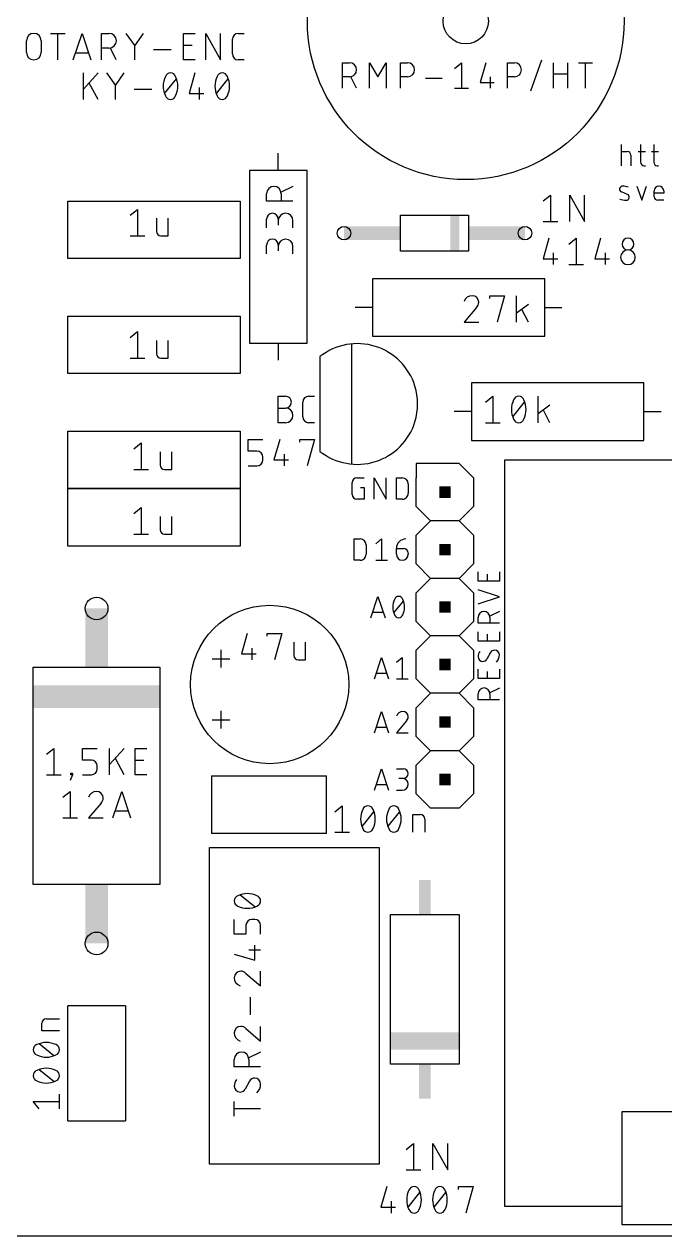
# Model space of a CAD drawing. Extents: x -7 to 99, y 0 to 88.
# Drawn here: x 28.5 to 56.9, y 0 to 53.5 of the extents above; entities that cross this region are included whole.
import ezdxf

# ---------------------------------------------------------------- set-up
doc = ezdxf.new("R2010")
doc.units = 0
for name, color, linetype in [('20', 30, 'CONTINUOUS'), ('21', 253, 'CONTINUOUS'), ('51', 253, 'CONTINUOUS')]:
    doc.layers.add(name, color=color, linetype=linetype)

# ---------------------------------------------------------------- blocks, each defined once
blk = doc.blocks.new('RECT')
blk.add_solid([(-0.5, -0.5), (0.5, -0.5), (-0.5, 0.5), (0.5, 0.5)])

msp = doc.modelspace()

# ---------------------------------------------------------------- linework, layer by layer
at = {"layer": '20'}
msp.add_line((0, 0), (99, 0), dxfattribs=at)
at = {"layer": '21'}
for p, q in [((29.717, 53.1305), (30.3661, 53.1305)), ((30.0415, 51.9621), (30.0415, 53.1305)), ((30.7189, 51.9621), (31.1083, 53.1305)), ((31.1083, 53.1305), (31.4978, 51.9621)), ((31.9722, 51.9621), (31.9722, 53.1305)), ((31.9722, 53.1305), (32.2968, 53.1305)), ((33.043, 53.1305), (33.4324, 52.5787)), ((33.4324, 52.5787), (33.8219, 53.1305)), ((35.5866, 51.9621), (35.5866, 53.1305)), ((35.5866, 53.1305), (36.1059, 53.1305)), ((36.575, 51.9621), (36.575, 53.1305)), ((36.575, 53.1305), (37.2241, 51.9621)), ((37.2241, 51.9621), (37.2241, 53.1305)), ((38.0124, 53.1305), (38.272, 53.1305)), ((28.6502, 52.2866), (28.6502, 52.8059)), ((29.2993, 52.8059), (29.2993, 52.2866)), ((32.2968, 52.4813), (31.9722, 52.4813)), ((32.6213, 51.9621), (32.3617, 52.4813)), ((33.4324, 51.9621), (33.4324, 52.5787)), ((35.5866, 52.6112), (35.9761, 52.6112)), ((37.7528, 52.2217), (37.7528, 52.8708)), ((31.4004, 52.2542), (30.8162, 52.2542)), ((34.2622, 52.4164), (35.0411, 52.4164)), ((36.1059, 51.9621), (35.5866, 51.9621)), ((38.272, 51.9621), (38.0124, 51.9621)), ((50.9418, 50.5933), (51.4385, 51.9592)), ((42.6212, 50.7174), (42.6212, 51.8351)), ((42.6212, 51.8351), (42.9316, 51.8351)), ((43.8072, 50.7174), (43.8072, 51.8351)), ((43.8072, 51.8351), (44.1797, 51.2142)), ((44.1797, 51.2142), (44.5523, 51.8351)), ((44.5523, 51.8351), (44.5523, 50.7174)), ((45.1859, 50.7174), (45.1859, 51.8351)), ((45.1859, 51.8351), (45.4963, 51.8351)), ((47.565, 51.5867), (47.8754, 51.8351)), ((47.8754, 51.8351), (47.8754, 50.7174)), ((48.9563, 51.8351), (48.708, 50.9658)), ((49.9103, 50.7174), (49.9103, 51.8351)), ((49.9103, 51.8351), (50.2207, 51.8351)), ((51.9465, 50.7174), (51.9465, 51.8351)), ((52.5674, 51.8351), (52.5674, 50.7174)), ((53.0514, 51.8351), (53.6723, 51.8351)), ((53.3618, 50.7174), (53.3618, 51.8351)), ((31.1658, 50.2158), (31.1658, 51.3842)), ((31.8149, 51.3842), (31.1658, 50.6702)), ((31.8149, 50.2158), (31.4254, 50.9298)), ((32.1889, 51.3842), (32.5783, 50.8325)), ((32.5783, 50.8325), (32.9678, 51.3842)), ((34.7571, 50.4754), (35.2764, 51.1246)), ((36.0948, 51.3842), (35.8352, 50.4754)), ((37.0431, 50.4754), (37.5624, 51.1246)), ((42.9316, 51.2142), (42.6212, 51.2142)), ((43.2421, 50.7174), (42.9937, 51.2142)), ((45.4963, 51.2142), (45.1859, 51.2142)), ((46.2837, 51.1521), (47.0288, 51.1521)), ((48.708, 50.9658), (49.3289, 50.9658)), ((49.1426, 51.2142), (49.1426, 50.7174)), ((50.2207, 51.2142), (49.9103, 51.2142)), ((51.9465, 51.3383), (52.5674, 51.3383)), ((32.5783, 50.2158), (32.5783, 50.8325)), ((33.4081, 50.6702), (34.187, 50.6702)), ((35.8352, 50.4754), (36.4843, 50.4754)), ((36.2895, 50.7351), (36.2895, 50.2158)), ((47.565, 50.7174), (48.1859, 50.7174)), ((54.9511, 47.2821), (54.9511, 48.2219)), ((55.8016, 48.2219), (55.8016, 47.4387)), ((56.3807, 48.2219), (56.3807, 47.4387)), ((39.7825, 47.07), (39.7825, 47.832)), ((54.9511, 47.9086), (55.2122, 47.9086)), ((55.3688, 47.752), (55.3688, 47.2821)), ((55.6972, 47.9086), (56.0105, 47.9086)), ((56.2763, 47.9086), (56.5896, 47.9086)), ((55.9582, 47.2821), (56.0105, 47.2821)), ((56.5374, 47.2821), (56.5896, 47.2821)), ((38.5125, 47.07), (38.5125, 39.45)), ((41.0525, 47.07), (38.5125, 47.07)), ((41.0525, 39.45), (41.0525, 47.07)), ((39.2621, 45.721), (39.2621, 46.0456)), ((40.4305, 46.3701), (39.9112, 46.1105)), ((39.9112, 46.0456), (39.9112, 45.721)), ((55.2165, 46.0192), (54.9554, 46.1236)), ((55.6391, 46.3846), (55.8479, 45.7581)), ((55.8479, 45.7581), (56.0568, 46.3846)), ((56.4011, 45.9147), (56.4011, 46.1758)), ((56.8188, 46.0714), (56.4011, 46.0714)), ((56.8188, 46.1758), (56.8188, 46.0714)), ((30.48, 43.18), (30.48, 45.72)), ((30.48, 45.72), (38.1, 45.72)), ((38.1, 45.72), (38.1, 43.18)), ((40.4305, 45.721), (39.2621, 45.721)), ((51.4858, 45.7271), (51.8104, 45.9867)), ((51.8104, 45.9867), (51.8104, 44.8183)), ((52.6669, 44.8183), (52.6669, 45.9867)), ((52.6669, 45.9867), (53.316, 44.8183)), ((53.316, 44.8183), (53.316, 45.9867)), ((56.8188, 45.7581), (56.5577, 45.7581)), ((33.2296, 45.0921), (33.5541, 45.3517)), ((33.5541, 45.3517), (33.5541, 44.1833)), ((45.1875, 45.105), (48.1875, 45.105)), ((45.1875, 43.505), (45.1875, 45.105)), ((48.1875, 45.105), (48.1875, 43.505)), ((34.3994, 44.9622), (34.3994, 44.378)), ((34.9186, 44.1833), (34.9186, 44.9622)), ((39.2621, 44.5325), (39.2621, 44.922)), ((39.7813, 44.922), (39.7813, 44.6624)), ((40.4305, 44.5325), (40.4305, 44.8571)), ((51.4858, 44.8183), (52.1349, 44.8183)), ((33.2296, 44.1833), (33.8787, 44.1833)), ((34.5941, 44.1833), (34.9186, 44.1833)), ((51.7454, 44.0817), (51.4858, 43.1729)), ((52.6288, 43.8221), (52.9534, 44.0817)), ((52.9534, 44.0817), (52.9534, 42.9133)), ((54.0314, 44.0817), (53.7718, 43.1729)), ((39.2621, 43.3895), (39.2621, 43.779)), ((39.7813, 43.779), (39.7813, 43.5194)), ((40.4305, 43.3895), (40.4305, 43.7141)), ((48.1875, 43.505), (45.1875, 43.505)), ((51.9402, 43.4326), (51.9402, 42.9133)), ((54.2262, 43.4326), (54.2262, 42.9133)), ((38.1, 43.18), (30.48, 43.18)), ((51.4858, 43.1729), (52.1349, 43.1729)), ((52.6288, 42.9133), (53.2779, 42.9133)), ((53.7718, 43.1729), (54.4209, 43.1729)), ((51.5613, 42.2888), (43.9413, 42.2888)), ((43.9413, 42.2888), (43.9413, 39.7488)), ((51.5613, 39.7488), (51.5613, 42.2888)), ((49.1363, 41.4119), (49.1363, 41.5417)), ((49.1363, 41.5417), (49.7854, 41.5417)), ((49.7854, 41.5417), (49.4609, 40.3733)), ((50.3197, 40.3733), (50.3197, 41.5417)), ((43.9413, 41.0188), (43.1793, 41.0188)), ((48.545, 41.0224), (47.9933, 40.3733)), ((50.8389, 41.1522), (50.3197, 40.7628)), ((50.8389, 40.3733), (50.5468, 40.925)), ((51.5613, 41.0188), (52.3233, 41.0188)), ((30.48, 38.1), (30.48, 40.64)), ((30.48, 40.64), (38.1, 40.64)), ((38.1, 40.64), (38.1, 38.1)), ((47.9933, 40.3733), (48.6424, 40.3733)), ((33.2296, 39.6946), (33.5541, 39.9542)), ((33.5541, 39.9542), (33.5541, 38.7858)), ((43.9413, 39.7488), (51.5613, 39.7488)), ((34.3994, 39.5647), (34.3994, 38.9805)), ((34.9186, 38.7858), (34.9186, 39.5647)), ((38.5125, 39.45), (41.0525, 39.45)), ((39.7825, 39.45), (39.7825, 38.688)), ((43.021, 39.4113), (43.021, 39.0102)), ((33.2296, 38.7858), (33.8787, 38.7858)), ((34.5941, 38.7858), (34.9186, 38.7858)), ((41.624, 38.8513), (41.624, 34.6613)), ((38.1, 38.1), (30.48, 38.1)), ((55.9425, 37.6875), (48.3225, 37.6875)), ((48.3225, 37.6875), (48.3225, 35.1475)), ((55.9425, 35.1475), (55.9425, 37.6875)), ((39.779, 35.9283), (39.779, 37.0967)), ((39.779, 37.0967), (40.1036, 37.0967)), ((41.1233, 37.0967), (41.383, 37.0967)), ((43.021, 37.0423), (43.021, 36.4703)), ((48.9458, 36.8371), (49.2704, 37.0967)), ((49.2704, 37.0967), (49.2704, 35.9283)), ((51.2722, 35.9283), (51.2722, 37.0967)), ((39.779, 36.5774), (40.1036, 36.5774)), ((40.8637, 36.1879), (40.8637, 36.8371)), ((48.3225, 36.4175), (47.5605, 36.4175)), ((50.1537, 36.1879), (50.673, 36.8371)), ((51.7914, 36.7072), (51.2722, 36.3178)), ((51.7914, 35.9283), (51.4993, 36.48)), ((55.9425, 36.4175), (56.7045, 36.4175)), ((40.1036, 35.9283), (39.779, 35.9283)), ((41.383, 35.9283), (41.1233, 35.9283)), ((48.9458, 35.9283), (49.5949, 35.9283)), ((30.48, 33.02), (30.48, 35.56)), ((30.48, 35.56), (38.1, 35.56)), ((38.1, 35.56), (38.1, 33.02)), ((33.3883, 34.7733), (33.7129, 35.0329)), ((33.7129, 35.0329), (33.7129, 33.8646)), ((38.4478, 34.6724), (38.4478, 35.1917)), ((38.4478, 35.1917), (39.097, 35.1917)), ((39.8505, 35.1917), (39.5908, 34.2829)), ((40.7338, 35.0619), (40.7338, 35.1917)), ((40.7338, 35.1917), (41.383, 35.1917)), ((41.383, 35.1917), (41.0584, 34.0233)), ((48.3225, 35.1475), (55.9425, 35.1475)), ((34.5581, 34.6435), (34.5581, 34.0593)), ((35.0774, 33.8646), (35.0774, 34.6435)), ((38.8373, 34.6724), (38.4478, 34.6724)), ((39.097, 34.2829), (39.097, 34.4128)), ((39.5908, 34.2829), (40.24, 34.2829)), ((40.0452, 34.5426), (40.0452, 34.0233)), ((43.021, 34.5023), (43.021, 34.1013)), ((49.79, 1.29), (49.79, 34.29)), ((49.79, 34.29), (67.59, 34.29)), ((33.3883, 33.8646), (34.0374, 33.8646)), ((34.7528, 33.8646), (35.0774, 33.8646)), ((38.4478, 34.0233), (38.8373, 34.0233)), ((46.5138, 34.1313), (45.8788, 34.1313)), ((45.8788, 34.1313), (45.8788, 33.4963)), ((47.7838, 34.1313), (46.5138, 34.1313)), ((48.4188, 33.4963), (47.7838, 34.1313)), ((43.0503, 32.7589), (43.0503, 33.2811)), ((43.2592, 33.4899), (43.5724, 33.4899)), ((44.0257, 32.5501), (44.0257, 33.4899)), ((44.0257, 33.4899), (44.5478, 32.5501)), ((44.5478, 32.5501), (44.5478, 33.4899)), ((45.001, 32.5501), (45.001, 33.4899)), ((45.001, 33.4899), (45.2621, 33.4899)), ((45.5232, 33.2288), (45.5232, 32.8112)), ((45.8788, 32.2263), (45.8788, 33.4963)), ((48.4188, 33.4963), (48.4188, 32.2263)), ((38.1, 33.02), (30.48, 33.02)), ((30.48, 30.48), (30.48, 33.02)), ((30.48, 33.02), (38.1, 33.02)), ((38.1, 33.02), (38.1, 30.48)), ((43.4158, 33.0722), (43.5724, 33.0722)), ((43.5724, 33.0722), (43.5724, 32.5501)), ((33.3883, 31.9158), (33.7129, 32.1755)), ((33.7129, 32.1755), (33.7129, 31.0071)), ((43.5724, 32.5501), (43.2592, 32.5501)), ((45.2621, 32.5501), (45.001, 32.5501)), ((46.5138, 31.5913), (45.8788, 32.2263)), ((48.4188, 32.2263), (47.7838, 31.5913)), ((34.5581, 31.786), (34.5581, 31.2018)), ((35.0774, 31.0071), (35.0774, 31.786)), ((45.8788, 30.9563), (46.5138, 31.5913)), ((47.7838, 31.5913), (46.5138, 31.5913)), ((47.7838, 31.5913), (48.4188, 30.9563)), ((33.3883, 31.0071), (34.0374, 31.0071)), ((34.7528, 31.0071), (35.0774, 31.0071)), ((43.1418, 29.8514), (43.1418, 30.7912)), ((43.1418, 30.7912), (43.4028, 30.7912)), ((43.6639, 30.5301), (43.6639, 30.1124)), ((44.0866, 30.5823), (44.3477, 30.7912)), ((44.3477, 30.7912), (44.3477, 29.8514)), ((45.8788, 29.6863), (45.8788, 30.9563)), ((48.4188, 30.9563), (48.4188, 29.6863)), ((38.1, 30.48), (30.48, 30.48)), ((45.001, 30.3735), (45.3143, 30.3735)), ((45.001, 30.1124), (45.001, 30.3735)), ((45.5232, 30.1646), (45.5232, 30.1124)), ((43.4028, 29.8514), (43.1418, 29.8514)), ((44.0866, 29.8514), (44.6088, 29.8514)), ((46.5138, 29.0513), (45.8788, 29.6863)), ((48.4188, 29.6863), (47.7838, 29.0513)), ((45.8788, 28.4163), (46.5138, 29.0513)), ((47.7838, 29.0513), (46.5138, 29.0513)), ((47.7838, 29.0513), (48.4188, 28.4163)), ((48.6156, 28.9217), (48.6156, 29.3394)), ((49.5554, 28.9217), (48.6156, 28.9217)), ((49.0333, 28.9217), (49.0333, 29.235)), ((49.5554, 29.3394), (49.5554, 28.9217)), ((45.8788, 27.1463), (45.8788, 28.4163)), ((48.4188, 28.4163), (48.4188, 27.1463)), ((49.5554, 28.2361), (48.6156, 28.5494)), ((43.8757, 27.3114), (44.189, 28.2512)), ((44.189, 28.2512), (44.5022, 27.3114)), ((44.8945, 27.5202), (45.3122, 28.0423)), ((48.6156, 27.9229), (49.5554, 28.2361)), ((44.4239, 27.5463), (43.954, 27.5463)), ((48.6156, 27.0664), (48.6156, 27.3274)), ((49.5554, 27.5885), (49.1377, 27.3796)), ((49.1377, 27.3274), (49.1377, 27.0664)), ((46.5138, 26.5113), (45.8788, 27.1463)), ((48.4188, 27.1463), (47.7838, 26.5113)), ((49.5554, 27.0664), (48.6156, 27.0664)), ((38.4104, 26.6192), (38.1508, 25.7104)), ((39.2938, 26.4894), (39.2938, 26.6192)), ((39.2938, 26.6192), (39.9429, 26.6192)), ((39.9429, 26.6192), (39.6183, 25.4508)), ((46.5138, 26.5113), (45.8788, 25.8763)), ((47.7838, 26.5113), (46.5138, 26.5113)), ((48.4188, 25.8763), (47.7838, 26.5113)), ((48.6156, 26.27), (48.6156, 26.6876)), ((49.5554, 26.27), (48.6156, 26.27)), ((49.0333, 26.27), (49.0333, 26.5832)), ((49.5554, 26.6876), (49.5554, 26.27)), ((37.2528, 25.1107), (37.2528, 25.8896)), ((38.1508, 25.7104), (38.7999, 25.7104)), ((38.6052, 25.9701), (38.6052, 25.4508)), ((40.4636, 26.2297), (40.4636, 25.6455)), ((40.9829, 25.4508), (40.9829, 26.2297)), ((45.8788, 24.6063), (45.8788, 25.8763)), ((48.4188, 25.8763), (48.4188, 24.6063)), ((49.1638, 25.7715), (49.0072, 25.4843)), ((36.8633, 25.5002), (37.6422, 25.5002)), ((40.6583, 25.4508), (40.9829, 25.4508)), ((44.0344, 24.6126), (44.3477, 25.5524)), ((44.3477, 25.5524), (44.661, 24.6126)), ((45.001, 25.3436), (45.2621, 25.5524)), ((45.2621, 25.5524), (45.2621, 24.6126)), ((28.95, 15.52), (28.95, 25.12)), ((28.95, 25.12), (34.55, 25.12)), ((34.55, 25.12), (34.55, 15.52)), ((44.5827, 24.8476), (44.1128, 24.8476)), ((48.6156, 24.624), (48.6156, 25.0417)), ((49.0333, 24.624), (49.0333, 24.9373)), ((49.5554, 25.0417), (49.5554, 24.624)), ((45.001, 24.6126), (45.5232, 24.6126)), ((46.5138, 23.9713), (45.8788, 24.6063)), ((48.4188, 24.6063), (47.7838, 23.9713)), ((49.5554, 24.624), (48.6156, 24.624)), ((49.5554, 24.2052), (49.1377, 23.9964)), ((45.8788, 23.3362), (46.5138, 23.9713)), ((47.7838, 23.9713), (46.5138, 23.9713)), ((47.7838, 23.9713), (48.4188, 23.3362)), ((48.6156, 23.6831), (48.6156, 23.9442)), ((49.5554, 23.6831), (48.6156, 23.6831)), ((49.1377, 23.9442), (49.1377, 23.6831)), ((37.2527, 22.4119), (37.2527, 23.1908)), ((44.0344, 22.2314), (44.3477, 23.1712)), ((44.3477, 23.1712), (44.661, 22.2314)), ((45.8788, 22.0663), (45.8788, 23.3362)), ((48.4188, 23.3362), (48.4188, 22.0663)), ((36.8632, 22.8014), (37.6421, 22.8014)), ((45.4448, 22.7535), (45.001, 22.2314)), ((44.5827, 22.4663), (44.1128, 22.4663)), ((45.001, 22.2314), (45.5232, 22.2314)), ((46.5138, 21.4313), (45.8788, 22.0663)), ((48.4188, 22.0663), (47.7838, 21.4313)), ((29.5271, 21.2796), (29.8516, 21.5392)), ((29.8516, 21.5392), (29.8516, 20.3708)), ((31.1273, 21.0199), (31.1273, 21.5392)), ((31.1273, 21.5392), (31.7764, 21.5392)), ((32.3253, 20.3708), (32.3253, 21.5392)), ((32.9744, 21.5392), (32.3253, 20.8252)), ((33.4536, 20.3708), (33.4536, 21.5392)), ((33.4536, 21.5392), (33.9729, 21.5392)), ((46.5138, 21.4313), (45.8788, 20.7963)), ((47.7838, 21.4313), (46.5138, 21.4313)), ((48.4188, 20.7963), (47.7838, 21.4313)), ((31.5167, 21.0199), (31.1273, 21.0199)), ((32.9744, 20.3708), (32.585, 21.0848)), ((33.4536, 21.0199), (33.8431, 21.0199)), ((29.5271, 20.3708), (30.1762, 20.3708)), ((30.6799, 20.3708), (30.5825, 20.1112)), ((30.615, 20.3708), (30.615, 20.4357)), ((30.615, 20.4357), (30.6799, 20.4357)), ((30.6799, 20.3708), (30.615, 20.3708)), ((30.6799, 20.4357), (30.6799, 20.3708)), ((31.1273, 20.3708), (31.5167, 20.3708)), ((31.7764, 20.6304), (31.7764, 20.7603)), ((33.9729, 20.3708), (33.4536, 20.3708)), ((44.0344, 19.6913), (44.3477, 20.6312)), ((44.3477, 20.6312), (44.661, 19.6913)), ((45.001, 20.6312), (45.3143, 20.6312)), ((45.8788, 19.5263), (45.8788, 20.7963)), ((48.4188, 20.7963), (48.4188, 19.5263)), ((36.83, 20.32), (41.91, 20.32)), ((36.83, 20.32), (36.83, 17.78)), ((41.91, 17.78), (41.91, 20.32)), ((44.5827, 19.9263), (44.1128, 19.9263)), ((45.3143, 20.2135), (45.1055, 20.2135)), ((30.25, 19.3746), (30.5745, 19.6342)), ((30.5745, 19.6342), (30.5745, 18.4658)), ((32.4711, 18.4658), (32.8605, 19.6342)), ((32.8605, 19.6342), (33.25, 18.4658)), ((45.001, 19.6913), (45.2621, 19.6913)), ((46.5138, 18.8912), (45.8788, 19.5263)), ((48.4188, 19.5263), (47.7838, 18.8912)), ((31.9447, 19.1149), (31.393, 18.4658)), ((33.1526, 18.7579), (32.5684, 18.7579)), ((42.2783, 18.7396), (42.6029, 18.9992)), ((42.6029, 18.9992), (42.6029, 17.8308)), ((43.4862, 18.0904), (44.0055, 18.7396)), ((44.6292, 18.0904), (45.1485, 18.7396)), ((47.7838, 18.8912), (46.5138, 18.8912)), ((30.25, 18.4658), (30.8991, 18.4658)), ((31.393, 18.4658), (32.0421, 18.4658)), ((45.7341, 17.8308), (45.7341, 18.6097)), ((45.7341, 18.6097), (46.0587, 18.6097)), ((46.2534, 18.415), (46.2534, 17.8308)), ((41.91, 17.78), (36.83, 17.78)), ((42.2783, 17.8308), (42.9274, 17.8308)), ((36.74, 3.16), (36.74, 17.16)), ((36.74, 17.16), (44.24, 17.16)), ((44.24, 17.16), (44.24, 3.16)), ((34.55, 15.52), (28.95, 15.52)), ((38.7421, 14.5365), (38.0929, 15.0558)), ((37.8333, 13.3286), (37.8333, 13.9777)), ((38.7421, 13.9777), (38.6122, 13.9777)), ((44.736, 7.588), (44.736, 14.192)), ((44.736, 14.192), (47.784, 14.192)), ((47.784, 14.192), (47.784, 7.588)), ((38.3526, 13.7181), (38.3526, 13.3286)), ((39.0017, 13.3286), (39.0017, 13.7181)), ((38.3526, 13.3286), (37.8333, 13.3286)), ((37.8333, 12.4453), (38.7421, 12.1856)), ((38.4824, 12.64), (39.0017, 12.64)), ((38.7421, 12.1856), (38.7421, 12.8347)), ((38.3526, 11.5944), (39.0017, 11.0426)), ((39.0017, 11.0426), (39.0017, 11.6917)), ((38.5473, 9.7585), (38.5473, 10.5375)), ((30.48, 5.08), (30.48, 10.16)), ((33.02, 10.16), (30.48, 10.16)), ((33.02, 10.16), (33.02, 5.08)), ((29.3328, 9.0629), (29.3328, 9.3874)), ((29.5275, 9.5821), (30.1117, 9.5821)), ((38.3526, 9.156), (39.0017, 8.6042)), ((39.0017, 8.6042), (39.0017, 9.2534)), ((30.1117, 9.0629), (29.3328, 9.0629)), ((29.8521, 7.958), (29.2029, 8.4772)), ((39.0017, 8.1177), (38.4824, 7.8581)), ((37.8333, 7.4686), (37.8333, 7.7932)), ((38.4824, 7.7932), (38.4824, 7.4686)), ((47.784, 7.588), (44.736, 7.588)), ((29.8521, 6.815), (29.2029, 7.3342)), ((39.0017, 7.4686), (37.8333, 7.4686)), ((38.5149, 6.8375), (38.3201, 6.4805)), ((29.2029, 5.6071), (28.9433, 5.9316)), ((28.9433, 5.9316), (30.1117, 5.9316)), ((30.1117, 5.6071), (30.1117, 6.2562)), ((37.8333, 5.2896), (37.8333, 5.9387)), ((39.0017, 5.6141), (37.8333, 5.6141)), ((54.99, 1.29), (54.99, 5.49)), ((54.99, 5.49), (62.39, 5.49)), ((30.48, 5.08), (33.02, 5.08)), ((45.4399, 3.8171), (45.7645, 4.0767)), ((45.7645, 4.0767), (45.7645, 2.9083)), ((46.621, 2.9083), (46.621, 4.0767)), ((46.621, 4.0767), (47.2701, 2.9083)), ((47.2701, 2.9083), (47.2701, 4.0767)), ((44.24, 3.16), (36.74, 3.16)), ((45.4399, 2.9083), (46.089, 2.9083)), ((44.5756, 2.1717), (44.316, 1.2629)), ((47.7449, 2.0419), (47.7449, 2.1717)), ((47.7449, 2.1717), (48.3941, 2.1717)), ((48.3941, 2.1717), (48.0695, 1.0033)), ((45.5239, 1.2629), (46.0431, 1.9121)), ((46.6669, 1.2629), (47.1861, 1.9121)), ((44.316, 1.2629), (44.9651, 1.2629)), ((44.7703, 1.5226), (44.7703, 1.0033)), ((54.99, 1.29), (49.79, 1.29)), ((54.99, 0.49), (54.99, 1.29)), ((62.39, 0.49), (54.99, 0.49))]:
    msp.add_line(p, q, dxfattribs=at)
for centre, radius in [((48.0688, 53.6713), 7), ((48.0688, 53.6713), 1), ((39.4, 24.36), 3.5)]:
    msp.add_circle(centre, radius, dxfattribs=at)
for centre, radius, start, end in [((28.9747, 52.8059), 0.3246, 0, 180), ((32.2968, 52.8059), 0.3246, 270, 90), ((38.0124, 52.8708), 0.2596, 90.0007, 180), ((28.9747, 52.2866), 0.3246, 180, 0), ((38.0124, 52.2217), 0.2596, 180, 270), ((42.9316, 51.5246), 0.3104, 270, 90), ((45.4963, 51.5246), 0.3104, 270, 90), ((50.2207, 51.5246), 0.3104, 270, 90), ((35.655, 50.8), 0.9628, 154.0109, 180.0001), ((35.0167, 51.144), 0.2402, 90, 161.0751), ((35.0167, 51.144), 0.2402, 18.9248, 90.0002), ((34.3784, 50.8), 0.9629, 359.9999, 25.9891), ((37.941, 50.8), 0.9628, 154.0109, 180.0001), ((37.3027, 51.144), 0.2402, 90, 161.0751), ((37.3027, 51.144), 0.2402, 18.9248, 90.0002), ((36.6644, 50.8), 0.9629, 359.9999, 25.9891), ((35.655, 50.8), 0.9629, 180, 205.9888), ((35.0167, 50.456), 0.2402, 198.9254, 269.9998), ((35.0167, 50.456), 0.2402, 270, 341.0747), ((34.3784, 50.8), 0.9629, 334.0112, 360), ((37.941, 50.8), 0.9629, 180, 205.9888), ((37.3027, 50.456), 0.2402, 198.9254, 269.9998), ((37.3027, 50.456), 0.2402, 270, 341.0747), ((36.6644, 50.8), 0.9629, 334.0112, 360), ((55.2122, 47.752), 0.1566, 0.0011, 90), ((55.9582, 47.4387), 0.1566, 180, 270), ((56.5374, 47.4387), 0.1566, 180, 270), ((39.5866, 46.0456), 0.3246, 0, 180), ((55.0057, 46.2493), 0.1354, 89.1826, 248.1983), ((54.9992, 45.7918), 0.5929, 65.7606, 89.1826), ((56.6099, 46.1758), 0.2088, 0, 180), ((55.1769, 46.6434), 0.8854, 250.2085, 269.1826), ((55.1662, 45.8935), 0.1354, 269.1826, 68.1983), ((56.5577, 45.9147), 0.1566, 180, 270), ((39.5217, 44.922), 0.2596, 0, 180), ((40.1059, 44.8571), 0.3246, 0, 180), ((34.5941, 44.378), 0.1947, 180, 270), ((39.5217, 43.779), 0.2596, 0, 180), ((40.1059, 43.7141), 0.3246, 0, 180), ((55.2393, 43.8221), 0.2596, 0, 180), ((55.2393, 43.2379), 0.3246, 0, 180), ((55.2393, 43.8221), 0.2596, 180, 0), ((55.2393, 43.2379), 0.3246, 180, 0), ((48.3503, 41.1664), 0.3753, 90.0001, 162.0549), ((48.3503, 41.2496), 0.2921, 0, 90), ((48.3287, 41.2496), 0.3138, 313.604, 359.9996), ((43.275, 36.7563), 2.667, 17.1468, 128.2458), ((34.5941, 38.9805), 0.1947, 180, 270), ((40.1036, 36.8371), 0.2596, 270, 90), ((41.1233, 36.8371), 0.2596, 90.0007, 180), ((50.4134, 36.8565), 0.2402, 90, 161.0751), ((50.4134, 36.8565), 0.2402, 18.9248, 90.0002), ((40.1036, 36.2529), 0.3246, 270, 90), ((51.0516, 36.5125), 0.9628, 154.0109, 180.0001), ((51.0517, 36.5125), 0.9629, 180, 205.9888), ((49.775, 36.5125), 0.9629, 334.0112, 360), ((49.7751, 36.5125), 0.9629, 359.9999, 25.9891), ((41.1233, 36.1879), 0.2596, 180, 270), ((43.275, 36.7557), 2.667, 231.7529, 342.8529), ((50.4134, 36.1685), 0.2402, 198.9254, 269.9998), ((50.4134, 36.1685), 0.2402, 270, 341.0747), ((38.8373, 34.4128), 0.2596, 0, 90), ((38.8373, 34.2829), 0.2596, 270, 0), ((34.7528, 34.0593), 0.1947, 180, 270), ((43.2592, 33.2811), 0.2088, 90.0009, 180), ((45.2621, 33.2288), 0.2611, 0, 90), ((43.2592, 32.7589), 0.2088, 180, 270), ((45.2621, 32.8112), 0.2611, 269.9993, 0), ((34.7528, 31.2018), 0.1947, 180, 270), ((43.4028, 30.5301), 0.2611, 0, 90), ((45.4187, 30.3735), 0.4177, 90.0004, 180), ((43.4028, 30.1124), 0.2611, 269.9993, 0), ((45.2621, 30.1124), 0.2611, 180, 0), ((45.3143, 30.1646), 0.2088, 0, 90), ((45.6168, 27.7813), 0.7745, 154.011, 180.0001), ((45.1033, 28.058), 0.1932, 90.0003, 161.0756), ((45.1033, 28.058), 0.1932, 18.9247, 90.0003), ((44.5899, 27.7813), 0.7745, 359.9999, 25.989), ((45.6168, 27.7813), 0.7745, 180, 205.9887), ((45.1033, 27.5045), 0.1932, 198.9255, 269.9999), ((45.1033, 27.5045), 0.1932, 270, 341.0747), ((44.5899, 27.7813), 0.7745, 334.0113, 360), ((48.8767, 27.3274), 0.2611, 0, 180), ((49.0072, 25.5888), 0.3916, 143.1292, 180), ((49.3466, 25.6638), 0.2121, 90.0001, 149.4899), ((49.3466, 25.6671), 0.2088, 0, 90), ((40.6583, 25.6455), 0.1947, 180, 270), ((48.8244, 25.5888), 0.2088, 180, 270), ((48.8244, 25.592), 0.2121, 269.9997, 329.4903), ((49.1142, 25.6671), 0.4412, 314.7611, 359.9999), ((48.8767, 23.9442), 0.2611, 0, 180), ((45.2882, 22.8693), 0.3018, 90.0001, 162.055), ((45.2882, 22.9362), 0.235, 0, 90), ((45.2708, 22.9362), 0.2524, 313.6042, 359.9995), ((31.5167, 20.7603), 0.2596, 0, 90), ((31.5167, 20.6304), 0.2596, 270, 0), ((45.3143, 20.4223), 0.2088, 270, 90), ((45.2621, 19.9524), 0.2611, 270, 90), ((31.75, 19.2589), 0.3753, 90.0001, 162.0549), ((31.75, 19.3421), 0.2921, 0, 90), ((31.7284, 19.3421), 0.3138, 313.604, 359.9996), ((44.3841, 18.415), 0.9628, 154.0109, 180.0001), ((43.7459, 18.759), 0.2402, 90, 161.0751), ((43.7459, 18.759), 0.2402, 18.9248, 90.0002), ((43.1076, 18.415), 0.9629, 359.9999, 25.9891), ((45.5271, 18.415), 0.9628, 154.0109, 180.0001), ((44.8888, 18.759), 0.2402, 90, 161.0751), ((44.8888, 18.759), 0.2402, 18.9248, 90.0002), ((44.2506, 18.415), 0.9629, 359.9999, 25.9891), ((44.3842, 18.415), 0.9629, 180, 205.9888), ((43.1075, 18.415), 0.9629, 334.0112, 360), ((45.5272, 18.415), 0.9629, 180, 205.9888), ((44.2505, 18.415), 0.9629, 334.0112, 360), ((46.0587, 18.415), 0.1947, 0.0009, 90), ((43.7459, 18.071), 0.2402, 198.9254, 269.9998), ((43.7459, 18.071), 0.2402, 270, 341.0747), ((44.8888, 18.071), 0.2402, 198.9254, 269.9998), ((44.8888, 18.071), 0.2402, 270, 341.0747), ((38.0735, 14.7962), 0.2402, 108.924, 180.0001), ((38.4175, 14.1579), 0.9629, 90.0001, 115.9889), ((38.4175, 14.1579), 0.9629, 64.0112, 90), ((38.7615, 14.7962), 0.2402, 0, 71.0747), ((38.0735, 14.7962), 0.2402, 180, 251.0758), ((38.4175, 15.4345), 0.9629, 244.0111, 269.9999), ((38.4175, 15.4345), 0.9629, 270, 295.9888), ((38.7615, 14.7962), 0.2402, 288.9254, 359.9998), ((38.6122, 13.7181), 0.2596, 90, 180), ((38.7421, 13.7181), 0.2596, 0, 90), ((38.1254, 11.3996), 0.2921, 90, 180), ((38.2086, 11.3996), 0.3753, 180.0001, 252.0554), ((38.1254, 11.378), 0.3137, 43.6034, 90.0002), ((29.5275, 9.3874), 0.1947, 90.0009, 180), ((38.1254, 8.9612), 0.2921, 90, 180), ((38.1254, 8.9396), 0.3137, 43.6034, 90.0002), ((38.2086, 8.9612), 0.3753, 180.0001, 252.0554), ((29.1835, 8.2176), 0.2402, 108.924, 180.0001), ((29.1835, 8.2176), 0.2402, 180, 251.0758), ((29.5275, 7.5793), 0.9629, 90.0001, 115.9889), ((29.5275, 7.5793), 0.9629, 64.0112, 90), ((29.8715, 8.2176), 0.2402, 0, 71.0747), ((29.8715, 8.2176), 0.2402, 288.9254, 359.9998), ((38.1579, 7.7932), 0.3246, 0, 180), ((29.5275, 8.8559), 0.9629, 244.0111, 269.9999), ((29.5275, 8.8559), 0.9629, 270, 295.9888), ((29.1835, 7.0746), 0.2402, 108.924, 180.0001), ((29.1835, 7.0746), 0.2402, 180, 251.0758), ((29.5275, 6.4363), 0.9629, 90.0001, 115.9889), ((29.5275, 6.4363), 0.9629, 64.0112, 90), ((29.8715, 7.0746), 0.2402, 0, 71.0747), ((29.8715, 7.0746), 0.2402, 288.9254, 359.9998), ((38.7421, 6.7037), 0.2637, 90.0001, 149.4899), ((38.7421, 6.7077), 0.2596, 0, 90), ((29.5275, 7.7129), 0.9629, 244.0111, 269.9999), ((29.5275, 7.7129), 0.9629, 270, 295.9888), ((38.3201, 6.6103), 0.4868, 143.1294, 180), ((38.0929, 6.6103), 0.2596, 180, 270), ((38.0929, 6.6144), 0.2637, 269.9998, 329.4902), ((38.4532, 6.7077), 0.5485, 314.761, 359.9999), ((45.7835, 1.9315), 0.2402, 90, 161.0751), ((45.7835, 1.9315), 0.2402, 18.9248, 90.0002), ((46.9265, 1.9315), 0.2402, 90, 161.0751), ((46.9265, 1.9315), 0.2402, 18.9248, 90.0002), ((46.4218, 1.5875), 0.9628, 154.0109, 180.0001), ((45.1452, 1.5875), 0.9629, 359.9999, 25.9891), ((47.5648, 1.5875), 0.9628, 154.0109, 180.0001), ((46.2882, 1.5875), 0.9629, 359.9999, 25.9891), ((46.4218, 1.5875), 0.9629, 180, 205.9888), ((45.7835, 1.2435), 0.2402, 198.9254, 269.9998), ((45.7835, 1.2435), 0.2402, 270, 341.0747), ((45.1452, 1.5875), 0.9629, 334.0112, 360), ((47.5648, 1.5875), 0.9629, 180, 205.9888), ((46.9265, 1.2435), 0.2402, 198.9254, 269.9998), ((46.9265, 1.2435), 0.2402, 270, 341.0747), ((46.2882, 1.5875), 0.9629, 334.0112, 360)]:
    msp.add_arc(centre, radius, start, end, dxfattribs=at)
at = {"layer": '51'}
for p, q in [((43.021, 39.0102), (43.021, 37.0423)), ((43.021, 36.4703), (43.021, 34.5023))]:
    msp.add_line(p, q, dxfattribs=at)
for centre, radius in [((42.6875, 44.305), 0.3), ((50.6875, 44.305), 0.3), ((31.75, 27.72), 0.5), ((31.75, 12.92), 0.5)]:
    msp.add_circle(centre, radius, dxfattribs=at)
msp.add_arc((43.275, 36.7563), 2.667, 342.8532, 17.1468, dxfattribs=at)

# ---------------------------------------------------------------- block references
at = {"layer": '21'}
for p, xscale, yscale in [((47.5875, 44.305), 0.4, 1.6), ((44.2875, 44.305), 1.8, 0.6), ((49.0875, 44.305), 1.8, 0.6)]:
    msp.add_blockref('RECT', p, dxfattribs=dict(at, xscale=xscale, yscale=yscale))
at = {"layer": '21', "xscale": 1.6, "rotation": 90}
for p in [(31.75, 25.92), (31.75, 14.72)]:
    msp.add_blockref('RECT', p, dxfattribs=at)
at = {"layer": '21', "yscale": 5.6, "rotation": 90}
msp.add_blockref('RECT', (31.75, 23.82), dxfattribs=at)
at = {"layer": '21', "rotation": 90}
for p, xscale, yscale in [((46.26, 14.954), 1.524, 0.508), ((46.26, 8.604), 0.762, 3.048), ((46.26, 6.826), 1.524, 0.508)]:
    msp.add_blockref('RECT', p, dxfattribs=dict(at, xscale=xscale, yscale=yscale))
at = {"layer": '51', "xscale": 0.7, "yscale": 0.6}
for p in [(43.0375, 44.305), (50.3375, 44.305)]:
    msp.add_blockref('RECT', p, dxfattribs=at)
at = {"layer": '51', "xscale": 0.508, "yscale": 0.508, "rotation": 270}
for p in [(47.1487, 32.8612), (47.1487, 30.3213), (47.1487, 27.7813), (47.1487, 25.2413), (47.1487, 22.7013), (47.1487, 20.1613)]:
    msp.add_blockref('RECT', p, dxfattribs=at)
at = {"layer": '51', "rotation": 90}
for p in [(31.75, 27.22), (31.75, 13.42)]:
    msp.add_blockref('RECT', p, dxfattribs=at)

doc.saveas('drawing.dxf')
